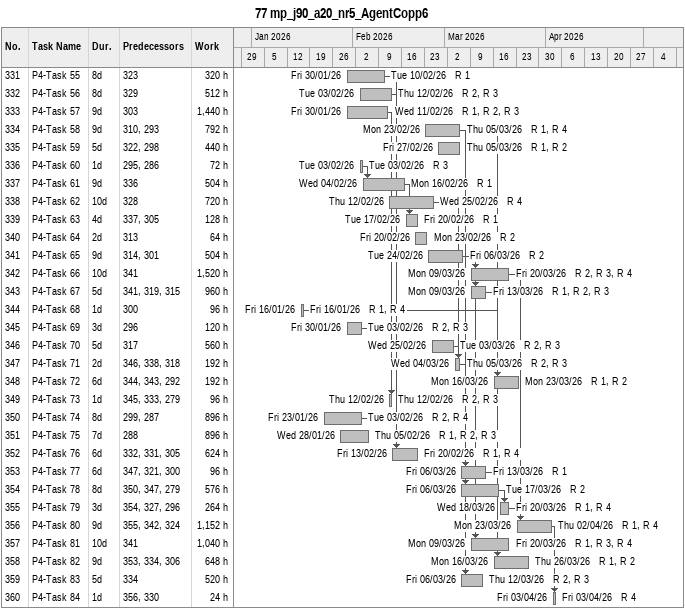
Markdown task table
77 mp_j90_a20_nr5_AgentCopp6

| ID | Task | Duration | Start | Finish | Predecessors | Resources | Work (h) |
|---|---|---|---|---|---|---|---|
| 331 | P4-Task 55 | 8d | 2026-01-30 | 2026-02-10 | 323 | R 1 | 320 |
| 332 | P4-Task 56 | 8d | 2026-02-03 | 2026-02-12 | 329 | R 2, R 3 | 512 |
| 333 | P4-Task 57 | 9d | 2026-01-30 | 2026-02-11 | 303 | R 1, R 2, R 3 | 1440 |
| 334 | P4-Task 58 | 9d | 2026-02-23 | 2026-03-05 | 310, 293 | R 1, R 4 | 792 |
| 335 | P4-Task 59 | 5d | 2026-02-27 | 2026-03-05 | 322, 298 | R 1, R 2 | 440 |
| 336 | P4-Task 60 | 1d | 2026-02-03 | 2026-02-03 | 295, 286 | R 3 | 72 |
| 337 | P4-Task 61 | 9d | 2026-02-04 | 2026-02-16 | 336 | R 1 | 504 |
| 338 | P4-Task 62 | 10d | 2026-02-12 | 2026-02-25 | 328 | R 4 | 720 |
| 339 | P4-Task 63 | 4d | 2026-02-17 | 2026-02-20 | 337, 305 | R 1 | 128 |
| 340 | P4-Task 64 | 2d | 2026-02-20 | 2026-02-23 | 313 | R 2 | 64 |
| 341 | P4-Task 65 | 9d | 2026-02-24 | 2026-03-06 | 314, 301 | R 2 | 504 |
| 342 | P4-Task 66 | 10d | 2026-03-09 | 2026-03-20 | 341 | R 2, R 3, R 4 | 1520 |
| 343 | P4-Task 67 | 5d | 2026-03-09 | 2026-03-13 | 341, 319, 315 | R 1, R 2, R 3 | 960 |
| 344 | P4-Task 68 | 1d | 2026-01-16 | 2026-01-16 | 300 | R 1, R 4 | 96 |
| 345 | P4-Task 69 | 3d | 2026-01-30 | 2026-02-03 | 296 | R 2, R 3 | 120 |
| 346 | P4-Task 70 | 5d | 2026-02-25 | 2026-03-03 | 317 | R 2, R 3 | 560 |
| 347 | P4-Task 71 | 2d | 2026-03-04 | 2026-03-05 | 346, 338, 318 | R 2, R 3 | 192 |
| 348 | P4-Task 72 | 6d | 2026-03-16 | 2026-03-23 | 344, 343, 292 | R 1, R 2 | 192 |
| 349 | P4-Task 73 | 1d | 2026-02-12 | 2026-02-12 | 345, 333, 279 | R 2, R 3 | 96 |
| 350 | P4-Task 74 | 8d | 2026-01-23 | 2026-02-03 | 299, 287 | R 2, R 4 | 896 |
| 351 | P4-Task 75 | 7d | 2026-01-28 | 2026-02-05 | 288 | R 1, R 2, R 3 | 896 |
| 352 | P4-Task 76 | 6d | 2026-02-13 | 2026-02-20 | 332, 331, 305 | R 1, R 4 | 624 |
| 353 | P4-Task 77 | 6d | 2026-03-06 | 2026-03-13 | 347, 321, 300 | R 1 | 96 |
| 354 | P4-Task 78 | 8d | 2026-03-06 | 2026-03-17 | 350, 347, 279 | R 2 | 576 |
| 355 | P4-Task 79 | 3d | 2026-03-18 | 2026-03-20 | 354, 327, 296 | R 1, R 4 | 264 |
| 356 | P4-Task 80 | 9d | 2026-03-23 | 2026-04-02 | 355, 342, 324 | R 1, R 4 | 1152 |
| 357 | P4-Task 81 | 10d | 2026-03-09 | 2026-03-20 | 341 | R 1, R 3, R 4 | 1040 |
| 358 | P4-Task 82 | 9d | 2026-03-16 | 2026-03-26 | 353, 334, 306 | R 1, R 2 | 648 |
| 359 | P4-Task 83 | 5d | 2026-03-06 | 2026-03-12 | 334 | R 2, R 3 | 520 |
| 360 | P4-Task 84 | 1d | 2026-04-03 | 2026-04-03 | 356, 330 | R 4 | 24 |
